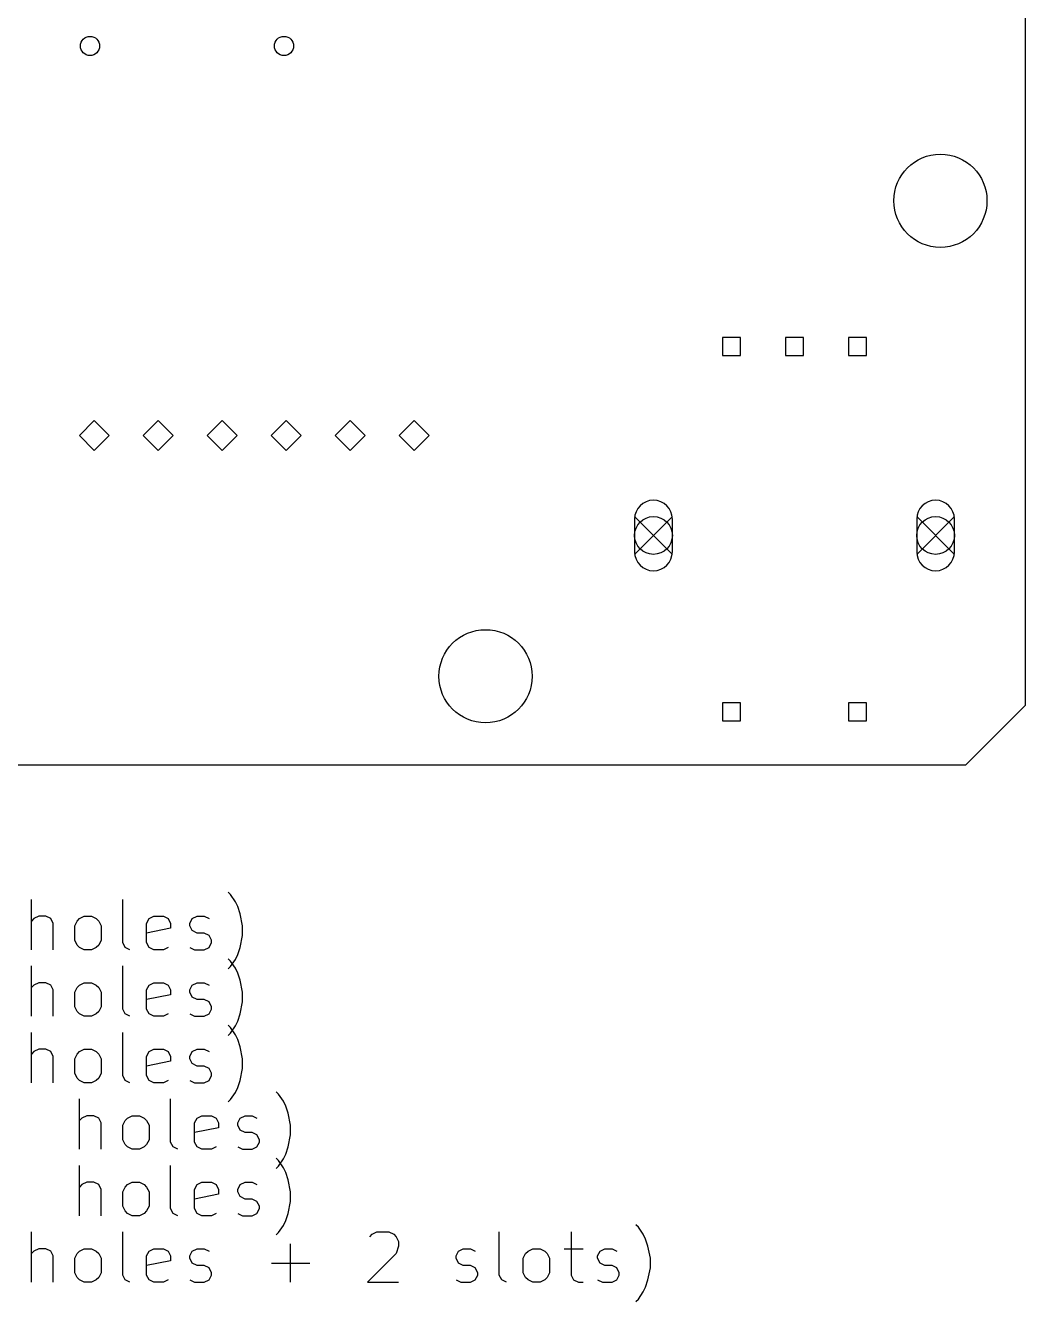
# Model space of a CAD drawing. Extents: x 139 to 220, y -162 to -61.
# Drawn here: x 180 to 219.7, y -162 to -111.3 of the extents above; entities that cross this region are included whole.
import ezdxf

# ---------------------------------------------------------------- set-up
doc = ezdxf.new("R2010")
doc.units = 0
doc.layers.add('BLACK', color=7, linetype='CONTINUOUS')

msp = doc.modelspace()

# ---------------------------------------------------------------- linework, layer by layer
at = {"layer": 'BLACK', "linetype": 'CONTINUOUS'}
for p, q in [((219.685515, -138.294574), (219.685515, -74.814574)), ((208.369057, -123.701043), (207.661943, -123.701043)), ((207.661943, -123.701043), (207.661943, -124.408157)), ((208.369057, -124.408157), (208.369057, -123.701043)), ((210.869057, -123.701043), (210.161943, -123.701043)), ((210.161943, -123.701043), (210.161943, -124.408157)), ((210.869057, -124.408157), (210.869057, -123.701043)), ((213.369057, -123.701043), (212.661943, -123.701043)), ((212.661943, -123.701043), (212.661943, -124.408157)), ((213.369057, -124.408157), (213.369057, -123.701043)), ((207.661943, -124.408157), (208.369057, -124.408157)), ((210.161943, -124.408157), (210.869057, -124.408157)), ((212.661943, -124.408157), (213.369057, -124.408157)), ((182.7155, -126.9896), (182.1205, -127.5846)), ((183.3105, -127.5846), (182.7155, -126.9896)), ((185.2555, -126.9896), (184.6605, -127.5846)), ((185.8505, -127.5846), (185.2555, -126.9896)), ((187.7955, -126.9896), (187.2005, -127.5846)), ((188.3905, -127.5846), (187.7955, -126.9896)), ((190.3355, -126.9896), (189.7405, -127.5846)), ((190.9305, -127.5846), (190.3355, -126.9896)), ((192.8755, -126.9896), (192.2805, -127.5846)), ((193.4705, -127.5846), (192.8755, -126.9896)), ((195.4155, -126.9896), (194.8205, -127.5846)), ((196.0105, -127.5846), (195.4155, -126.9896)), ((182.1205, -127.5846), (182.7155, -128.1796)), ((182.7155, -128.1796), (183.3105, -127.5846)), ((184.6605, -127.5846), (185.2555, -128.1796)), ((185.2555, -128.1796), (185.8505, -127.5846)), ((187.2005, -127.5846), (187.7955, -128.1796)), ((187.7955, -128.1796), (188.3905, -127.5846)), ((189.7405, -127.5846), (190.3355, -128.1796)), ((190.3355, -128.1796), (190.9305, -127.5846)), ((192.2805, -127.5846), (192.8755, -128.1796)), ((192.8755, -128.1796), (193.4705, -127.5846)), ((194.8205, -127.5846), (195.4155, -128.1796)), ((195.4155, -128.1796), (196.0105, -127.5846)), ((204.1655, -130.8046), (205.6655, -132.3046)), ((205.6655, -130.8046), (204.1655, -132.3046)), ((204.1655, -130.9046), (204.1655, -132.2046)), ((205.6655, -132.2046), (205.6655, -130.9046)), ((215.3655, -130.8046), (216.8655, -132.3046)), ((216.8655, -130.8046), (215.3655, -132.3046)), ((215.3655, -130.9046), (215.3655, -132.2046)), ((216.8655, -132.2046), (216.8655, -130.9046)), ((208.369057, -138.201043), (207.661943, -138.201043)), ((207.661943, -138.201043), (207.661943, -138.908157)), ((208.369057, -138.908157), (208.369057, -138.201043)), ((213.369057, -138.201043), (212.661943, -138.201043)), ((212.661943, -138.201043), (212.661943, -138.908157)), ((213.369057, -138.908157), (213.369057, -138.201043)), ((217.315515, -140.664574), (219.685515, -138.294574)), ((207.661943, -138.908157), (208.369057, -138.908157)), ((212.661943, -138.908157), (213.369057, -138.908157)), ((153.985515, -140.664574), (205.835515, -140.664574)), ((205.835515, -140.664574), (217.315515, -140.664574)), ((188.126383, -145.813935), (188.031145, -145.718697)), ((188.316859, -146.09965), (188.126383, -145.813935)), ((180.22162, -148.004412), (180.22162, -146.004412)), ((183.840668, -147.718697), (183.840668, -146.004412)), ((188.412097, -146.290126), (188.316859, -146.09965)), ((188.507335, -146.57584), (188.412097, -146.290126)), ((180.316858, -146.766316), (180.22162, -146.861554)), ((180.507334, -146.671078), (180.316858, -146.766316)), ((180.793049, -146.671078), (180.507334, -146.671078)), ((180.983525, -146.766316), (180.793049, -146.671078)), ((181.078763, -146.956793), (180.983525, -146.766316)), ((181.935906, -147.052031), (182.031144, -146.861554)), ((182.031144, -146.861554), (182.126382, -146.766316)), ((182.126382, -146.766316), (182.316858, -146.671078)), ((182.316858, -146.671078), (182.602573, -146.671078)), ((182.602573, -146.671078), (182.793049, -146.766316)), ((182.793049, -146.766316), (182.888287, -146.861554)), ((182.888287, -146.861554), (182.983525, -147.052031)), ((184.793049, -146.956793), (184.888287, -146.766316)), ((184.888287, -146.766316), (185.078763, -146.671078)), ((185.078763, -146.671078), (185.459716, -146.671078)), ((185.459716, -146.671078), (185.650192, -146.766316)), ((185.650192, -146.766316), (185.74543, -146.956793)), ((186.507335, -146.956793), (186.602573, -146.766316)), ((186.602573, -146.766316), (186.793049, -146.671078)), ((186.793049, -146.671078), (187.078763, -146.671078)), ((187.078763, -146.671078), (187.26924, -146.766316)), ((188.602573, -147.052031), (188.507335, -146.57584)), ((181.078763, -148.004412), (181.078763, -146.956793)), ((181.935906, -147.623459), (181.935906, -147.052031)), ((182.983525, -147.052031), (182.983525, -147.623459)), ((184.793049, -147.718697), (184.793049, -146.956793)), ((185.74543, -147.147269), (184.793049, -147.337745)), ((185.74543, -146.956793), (185.74543, -147.147269)), ((186.507335, -147.052031), (186.507335, -146.956793)), ((186.602573, -147.242507), (186.507335, -147.052031)), ((186.793049, -147.337745), (186.602573, -147.242507)), ((187.078763, -147.337745), (186.793049, -147.337745)), ((187.26924, -147.432983), (187.078763, -147.337745)), ((188.602573, -147.432983), (188.602573, -147.052031)), ((182.031144, -147.813935), (181.935906, -147.623459)), ((182.126382, -147.909174), (182.031144, -147.813935)), ((182.316858, -148.004412), (182.126382, -147.909174)), ((182.793049, -147.909174), (182.602573, -148.004412)), ((182.888287, -147.813935), (182.793049, -147.909174)), ((182.983525, -147.623459), (182.888287, -147.813935)), ((183.935906, -147.909174), (183.840668, -147.718697)), ((184.126382, -148.004412), (183.935906, -147.909174)), ((184.888287, -147.909174), (184.793049, -147.718697)), ((185.078763, -148.004412), (184.888287, -147.909174)), ((185.650192, -147.909174), (185.459716, -148.004412)), ((186.507335, -147.909174), (186.697811, -148.004412)), ((187.078763, -148.004412), (187.26924, -147.909174)), ((187.364478, -147.623459), (187.26924, -147.432983)), ((187.26924, -147.909174), (187.364478, -147.718697)), ((187.364478, -147.718697), (187.364478, -147.623459)), ((188.412097, -148.194888), (188.507335, -147.909174)), ((188.507335, -147.909174), (188.602573, -147.432983)), ((182.602573, -148.004412), (182.316858, -148.004412)), ((185.459716, -148.004412), (185.078763, -148.004412)), ((186.697811, -148.004412), (187.078763, -148.004412)), ((188.126383, -148.453935), (188.031145, -148.358697)), ((188.126383, -148.671078), (188.316859, -148.385364)), ((188.316859, -148.385364), (188.412097, -148.194888)), ((180.22162, -150.644412), (180.22162, -148.644412)), ((183.840668, -150.358697), (183.840668, -148.644412)), ((188.031145, -148.766316), (188.126383, -148.671078)), ((188.316859, -148.73965), (188.126383, -148.453935)), ((188.412097, -148.930126), (188.316859, -148.73965)), ((188.507335, -149.21584), (188.412097, -148.930126)), ((180.316858, -149.406316), (180.22162, -149.501554)), ((180.507334, -149.311078), (180.316858, -149.406316)), ((180.793049, -149.311078), (180.507334, -149.311078)), ((180.983525, -149.406316), (180.793049, -149.311078)), ((181.078763, -149.596793), (180.983525, -149.406316)), ((182.031144, -149.501554), (182.126382, -149.406316)), ((182.126382, -149.406316), (182.316858, -149.311078)), ((182.316858, -149.311078), (182.602573, -149.311078)), ((182.602573, -149.311078), (182.793049, -149.406316)), ((182.793049, -149.406316), (182.888287, -149.501554)), ((184.793049, -149.596793), (184.888287, -149.406316)), ((184.888287, -149.406316), (185.078763, -149.311078)), ((185.078763, -149.311078), (185.459716, -149.311078)), ((185.459716, -149.311078), (185.650192, -149.406316)), ((185.650192, -149.406316), (185.74543, -149.596793)), ((186.507335, -149.596793), (186.602573, -149.406316)), ((186.602573, -149.406316), (186.793049, -149.311078)), ((186.793049, -149.311078), (187.078763, -149.311078)), ((187.078763, -149.311078), (187.26924, -149.406316)), ((188.602573, -149.692031), (188.507335, -149.21584)), ((181.078763, -150.644412), (181.078763, -149.596793)), ((181.935906, -149.692031), (182.031144, -149.501554)), ((181.935906, -150.263459), (181.935906, -149.692031)), ((182.888287, -149.501554), (182.983525, -149.692031)), ((182.983525, -149.692031), (182.983525, -150.263459)), ((184.793049, -150.358697), (184.793049, -149.596793)), ((185.74543, -149.787269), (184.793049, -149.977745)), ((185.74543, -149.596793), (185.74543, -149.787269)), ((186.507335, -149.692031), (186.507335, -149.596793)), ((186.602573, -149.882507), (186.507335, -149.692031)), ((186.793049, -149.977745), (186.602573, -149.882507)), ((188.602573, -150.072983), (188.602573, -149.692031)), ((182.031144, -150.453935), (181.935906, -150.263459)), ((182.983525, -150.263459), (182.888287, -150.453935)), ((183.935906, -150.549174), (183.840668, -150.358697)), ((184.888287, -150.549174), (184.793049, -150.358697)), ((187.078763, -149.977745), (186.793049, -149.977745)), ((187.26924, -150.072983), (187.078763, -149.977745)), ((187.364478, -150.263459), (187.26924, -150.072983)), ((187.26924, -150.549174), (187.364478, -150.358697)), ((187.364478, -150.358697), (187.364478, -150.263459)), ((188.507335, -150.549174), (188.602573, -150.072983)), ((182.126382, -150.549174), (182.031144, -150.453935)), ((182.316858, -150.644412), (182.126382, -150.549174)), ((182.602573, -150.644412), (182.316858, -150.644412)), ((182.793049, -150.549174), (182.602573, -150.644412)), ((182.888287, -150.453935), (182.793049, -150.549174)), ((184.126382, -150.644412), (183.935906, -150.549174)), ((185.078763, -150.644412), (184.888287, -150.549174)), ((185.459716, -150.644412), (185.078763, -150.644412)), ((185.650192, -150.549174), (185.459716, -150.644412)), ((186.507335, -150.549174), (186.697811, -150.644412)), ((186.697811, -150.644412), (187.078763, -150.644412)), ((187.078763, -150.644412), (187.26924, -150.549174)), ((188.316859, -151.025364), (188.412097, -150.834888)), ((188.412097, -150.834888), (188.507335, -150.549174)), ((180.22162, -153.284412), (180.22162, -151.284412)), ((183.840668, -152.998697), (183.840668, -151.284412)), ((188.126383, -151.093935), (188.031145, -150.998697)), ((188.031145, -151.406316), (188.126383, -151.311078)), ((188.126383, -151.311078), (188.316859, -151.025364)), ((188.316859, -151.37965), (188.126383, -151.093935)), ((188.412097, -151.570126), (188.316859, -151.37965)), ((180.507334, -151.951078), (180.316858, -152.046316)), ((180.793049, -151.951078), (180.507334, -151.951078)), ((180.983525, -152.046316), (180.793049, -151.951078)), ((182.126382, -152.046316), (182.316858, -151.951078)), ((182.316858, -151.951078), (182.602573, -151.951078)), ((182.602573, -151.951078), (182.793049, -152.046316)), ((184.888287, -152.046316), (185.078763, -151.951078)), ((185.078763, -151.951078), (185.459716, -151.951078)), ((185.459716, -151.951078), (185.650192, -152.046316)), ((186.602573, -152.046316), (186.793049, -151.951078)), ((186.793049, -151.951078), (187.078763, -151.951078)), ((187.078763, -151.951078), (187.26924, -152.046316)), ((188.507335, -151.85584), (188.412097, -151.570126)), ((188.602573, -152.332031), (188.507335, -151.85584)), ((180.316858, -152.046316), (180.22162, -152.141554)), ((181.078763, -152.236793), (180.983525, -152.046316)), ((181.078763, -153.284412), (181.078763, -152.236793)), ((181.935906, -152.332031), (182.031144, -152.141554)), ((181.935906, -152.903459), (181.935906, -152.332031)), ((182.031144, -152.141554), (182.126382, -152.046316)), ((182.793049, -152.046316), (182.888287, -152.141554)), ((182.888287, -152.141554), (182.983525, -152.332031)), ((182.983525, -152.332031), (182.983525, -152.903459)), ((184.793049, -152.236793), (184.888287, -152.046316)), ((184.793049, -152.998697), (184.793049, -152.236793)), ((185.74543, -152.427269), (184.793049, -152.617745)), ((185.650192, -152.046316), (185.74543, -152.236793)), ((185.74543, -152.236793), (185.74543, -152.427269)), ((186.507335, -152.236793), (186.602573, -152.046316)), ((186.507335, -152.332031), (186.507335, -152.236793)), ((186.602573, -152.522507), (186.507335, -152.332031)), ((188.602573, -152.712983), (188.602573, -152.332031)), ((182.031144, -153.093935), (181.935906, -152.903459)), ((182.983525, -152.903459), (182.888287, -153.093935)), ((186.793049, -152.617745), (186.602573, -152.522507)), ((187.078763, -152.617745), (186.793049, -152.617745)), ((187.26924, -152.712983), (187.078763, -152.617745)), ((187.364478, -152.903459), (187.26924, -152.712983)), ((187.364478, -152.998697), (187.364478, -152.903459)), ((188.507335, -153.189174), (188.602573, -152.712983)), ((182.126382, -153.189174), (182.031144, -153.093935)), ((182.316858, -153.284412), (182.126382, -153.189174)), ((182.602573, -153.284412), (182.316858, -153.284412)), ((182.793049, -153.189174), (182.602573, -153.284412)), ((182.888287, -153.093935), (182.793049, -153.189174)), ((183.935906, -153.189174), (183.840668, -152.998697)), ((184.126382, -153.284412), (183.935906, -153.189174)), ((184.888287, -153.189174), (184.793049, -152.998697)), ((185.078763, -153.284412), (184.888287, -153.189174)), ((185.459716, -153.284412), (185.078763, -153.284412)), ((185.650192, -153.189174), (185.459716, -153.284412)), ((186.507335, -153.189174), (186.697811, -153.284412)), ((186.697811, -153.284412), (187.078763, -153.284412)), ((187.078763, -153.284412), (187.26924, -153.189174)), ((187.26924, -153.189174), (187.364478, -152.998697)), ((188.316859, -153.665364), (188.412097, -153.474888)), ((188.412097, -153.474888), (188.507335, -153.189174)), ((182.126382, -155.924412), (182.126382, -153.924412)), ((185.74543, -155.638697), (185.74543, -153.924412)), ((188.031145, -154.046316), (188.126383, -153.951078)), ((188.126383, -153.951078), (188.316859, -153.665364)), ((190.031145, -153.733935), (189.935907, -153.638697)), ((190.221621, -154.01965), (190.031145, -153.733935)), ((190.316859, -154.210126), (190.221621, -154.01965)), ((190.412097, -154.49584), (190.316859, -154.210126)), ((190.507335, -154.972031), (190.412097, -154.49584)), ((182.22162, -154.686316), (182.126382, -154.781554)), ((182.412096, -154.591078), (182.22162, -154.686316)), ((182.697811, -154.591078), (182.412096, -154.591078)), ((182.888287, -154.686316), (182.697811, -154.591078)), ((182.983525, -154.876793), (182.888287, -154.686316)), ((182.983525, -155.924412), (182.983525, -154.876793)), ((183.840668, -154.972031), (183.935906, -154.781554)), ((183.840668, -155.543459), (183.840668, -154.972031)), ((183.935906, -154.781554), (184.031144, -154.686316)), ((184.031144, -154.686316), (184.22162, -154.591078)), ((184.22162, -154.591078), (184.507335, -154.591078)), ((184.507335, -154.591078), (184.697811, -154.686316)), ((184.697811, -154.686316), (184.793049, -154.781554)), ((184.793049, -154.781554), (184.888287, -154.972031)), ((184.888287, -154.972031), (184.888287, -155.543459)), ((186.697811, -154.876793), (186.793049, -154.686316)), ((186.697811, -155.638697), (186.697811, -154.876793)), ((186.793049, -154.686316), (186.983525, -154.591078)), ((186.983525, -154.591078), (187.364478, -154.591078)), ((187.364478, -154.591078), (187.554954, -154.686316)), ((187.554954, -154.686316), (187.650192, -154.876793)), ((187.650192, -154.876793), (187.650192, -155.067269)), ((188.412097, -154.876793), (188.507335, -154.686316)), ((188.412097, -154.972031), (188.412097, -154.876793)), ((188.507335, -155.162507), (188.412097, -154.972031)), ((188.507335, -154.686316), (188.697811, -154.591078)), ((188.697811, -154.591078), (188.983525, -154.591078)), ((188.983525, -154.591078), (189.174002, -154.686316)), ((190.507335, -155.352983), (190.507335, -154.972031)), ((187.650192, -155.067269), (186.697811, -155.257745)), ((188.697811, -155.257745), (188.507335, -155.162507)), ((188.983525, -155.257745), (188.697811, -155.257745)), ((189.174002, -155.352983), (188.983525, -155.257745)), ((189.26924, -155.543459), (189.174002, -155.352983)), ((190.412097, -155.829174), (190.507335, -155.352983)), ((183.935906, -155.733935), (183.840668, -155.543459)), ((184.031144, -155.829174), (183.935906, -155.733935)), ((184.22162, -155.924412), (184.031144, -155.829174)), ((184.507335, -155.924412), (184.22162, -155.924412)), ((184.697811, -155.829174), (184.507335, -155.924412)), ((184.793049, -155.733935), (184.697811, -155.829174)), ((184.888287, -155.543459), (184.793049, -155.733935)), ((185.840668, -155.829174), (185.74543, -155.638697)), ((186.031144, -155.924412), (185.840668, -155.829174)), ((186.793049, -155.829174), (186.697811, -155.638697)), ((186.983525, -155.924412), (186.793049, -155.829174)), ((187.364478, -155.924412), (186.983525, -155.924412)), ((187.554954, -155.829174), (187.364478, -155.924412)), ((188.412097, -155.829174), (188.602573, -155.924412)), ((188.602573, -155.924412), (188.983525, -155.924412)), ((188.983525, -155.924412), (189.174002, -155.829174)), ((189.174002, -155.829174), (189.26924, -155.638697)), ((189.26924, -155.638697), (189.26924, -155.543459)), ((190.316859, -156.114888), (190.412097, -155.829174)), ((190.031145, -156.373935), (189.935907, -156.278697)), ((190.031145, -156.591078), (190.221621, -156.305364)), ((190.221621, -156.65965), (190.031145, -156.373935)), ((190.221621, -156.305364), (190.316859, -156.114888)), ((182.126382, -158.564412), (182.126382, -156.564412)), ((185.74543, -158.278697), (185.74543, -156.564412)), ((189.935907, -156.686316), (190.031145, -156.591078)), ((190.316859, -156.850126), (190.221621, -156.65965)), ((190.412097, -157.13584), (190.316859, -156.850126)), ((182.22162, -157.326316), (182.126382, -157.421554)), ((182.412096, -157.231078), (182.22162, -157.326316)), ((182.697811, -157.231078), (182.412096, -157.231078)), ((182.888287, -157.326316), (182.697811, -157.231078)), ((182.983525, -157.516793), (182.888287, -157.326316)), ((182.983525, -158.564412), (182.983525, -157.516793)), ((183.840668, -157.612031), (183.935906, -157.421554)), ((183.935906, -157.421554), (184.031144, -157.326316)), ((184.031144, -157.326316), (184.22162, -157.231078)), ((184.22162, -157.231078), (184.507335, -157.231078)), ((184.507335, -157.231078), (184.697811, -157.326316)), ((184.697811, -157.326316), (184.793049, -157.421554)), ((184.793049, -157.421554), (184.888287, -157.612031)), ((186.697811, -157.516793), (186.793049, -157.326316)), ((186.697811, -158.278697), (186.697811, -157.516793)), ((186.793049, -157.326316), (186.983525, -157.231078)), ((186.983525, -157.231078), (187.364478, -157.231078)), ((187.364478, -157.231078), (187.554954, -157.326316)), ((187.554954, -157.326316), (187.650192, -157.516793)), ((187.650192, -157.516793), (187.650192, -157.707269)), ((188.412097, -157.516793), (188.507335, -157.326316)), ((188.412097, -157.612031), (188.412097, -157.516793)), ((188.507335, -157.326316), (188.697811, -157.231078)), ((188.697811, -157.231078), (188.983525, -157.231078)), ((188.983525, -157.231078), (189.174002, -157.326316)), ((190.507335, -157.612031), (190.412097, -157.13584)), ((183.840668, -158.183459), (183.840668, -157.612031)), ((184.888287, -157.612031), (184.888287, -158.183459)), ((187.650192, -157.707269), (186.697811, -157.897745)), ((188.507335, -157.802507), (188.412097, -157.612031)), ((188.697811, -157.897745), (188.507335, -157.802507)), ((188.983525, -157.897745), (188.697811, -157.897745)), ((189.174002, -157.992983), (188.983525, -157.897745)), ((189.26924, -158.183459), (189.174002, -157.992983)), ((190.412097, -158.469174), (190.507335, -157.992983)), ((190.507335, -157.992983), (190.507335, -157.612031)), ((183.935906, -158.373935), (183.840668, -158.183459)), ((184.031144, -158.469174), (183.935906, -158.373935)), ((184.22162, -158.564412), (184.031144, -158.469174)), ((184.697811, -158.469174), (184.507335, -158.564412)), ((184.793049, -158.373935), (184.697811, -158.469174)), ((184.888287, -158.183459), (184.793049, -158.373935)), ((185.840668, -158.469174), (185.74543, -158.278697)), ((186.031144, -158.564412), (185.840668, -158.469174)), ((186.793049, -158.469174), (186.697811, -158.278697)), ((186.983525, -158.564412), (186.793049, -158.469174)), ((187.554954, -158.469174), (187.364478, -158.564412)), ((188.412097, -158.469174), (188.602573, -158.564412)), ((188.983525, -158.564412), (189.174002, -158.469174)), ((189.174002, -158.469174), (189.26924, -158.278697)), ((189.26924, -158.278697), (189.26924, -158.183459)), ((190.316859, -158.754888), (190.412097, -158.469174)), ((184.507335, -158.564412), (184.22162, -158.564412)), ((187.364478, -158.564412), (186.983525, -158.564412)), ((188.602573, -158.564412), (188.983525, -158.564412)), ((190.031145, -159.231078), (190.221621, -158.945364)), ((190.221621, -158.945364), (190.316859, -158.754888)), ((204.316861, -159.013935), (204.221623, -158.918697)), ((204.507337, -159.29965), (204.316861, -159.013935)), ((180.22162, -161.204412), (180.22162, -159.204412)), ((183.840668, -160.918697), (183.840668, -159.204412)), ((189.935907, -159.326316), (190.031145, -159.231078)), ((193.650193, -159.394888), (193.745431, -159.29965)), ((193.745431, -159.29965), (193.935907, -159.204412)), ((193.935907, -159.204412), (194.412098, -159.204412)), ((194.412098, -159.204412), (194.602574, -159.29965)), ((194.602574, -159.29965), (194.697812, -159.394888)), ((194.697812, -159.394888), (194.79305, -159.585364)), ((198.793051, -160.918697), (198.793051, -159.204412)), ((201.650194, -159.204412), (201.650194, -160.918697)), ((204.602575, -159.490126), (204.507337, -159.29965)), ((204.697813, -159.77584), (204.602575, -159.490126)), ((180.316858, -159.966316), (180.22162, -160.061554)), ((180.507334, -159.871078), (180.316858, -159.966316)), ((180.793049, -159.871078), (180.507334, -159.871078)), ((180.983525, -159.966316), (180.793049, -159.871078)), ((181.078763, -160.156793), (180.983525, -159.966316)), ((181.935906, -160.252031), (182.031144, -160.061554)), ((182.031144, -160.061554), (182.126382, -159.966316)), ((182.126382, -159.966316), (182.316858, -159.871078)), ((182.316858, -159.871078), (182.602573, -159.871078)), ((182.602573, -159.871078), (182.793049, -159.966316)), ((182.793049, -159.966316), (182.888287, -160.061554)), ((182.888287, -160.061554), (182.983525, -160.252031)), ((184.793049, -160.156793), (184.888287, -159.966316)), ((184.888287, -159.966316), (185.078763, -159.871078)), ((185.078763, -159.871078), (185.459716, -159.871078)), ((185.459716, -159.871078), (185.650192, -159.966316)), ((185.650192, -159.966316), (185.74543, -160.156793)), ((186.507335, -160.156793), (186.602573, -159.966316)), ((186.602573, -159.966316), (186.793049, -159.871078)), ((186.793049, -159.871078), (187.078763, -159.871078)), ((187.078763, -159.871078), (187.26924, -159.966316)), ((190.507336, -161.204412), (190.507336, -159.680602)), ((194.697812, -160.061554), (193.554955, -161.204412)), ((194.79305, -159.77584), (194.697812, -160.061554)), ((194.79305, -159.585364), (194.79305, -159.77584)), ((197.078765, -160.156793), (197.174003, -159.966316)), ((197.174003, -159.966316), (197.364479, -159.871078)), ((197.364479, -159.871078), (197.650193, -159.871078)), ((197.650193, -159.871078), (197.84067, -159.966316)), ((199.745432, -160.252031), (199.84067, -160.061554)), ((199.84067, -160.061554), (199.935908, -159.966316)), ((199.935908, -159.966316), (200.126384, -159.871078)), ((200.126384, -159.871078), (200.412099, -159.871078)), ((200.412099, -159.871078), (200.602575, -159.966316)), ((200.602575, -159.966316), (200.697813, -160.061554)), ((200.697813, -160.061554), (200.793051, -160.252031)), ((201.36448, -159.871078), (202.126384, -159.871078)), ((202.697813, -160.156793), (202.793051, -159.966316)), ((202.793051, -159.966316), (202.983527, -159.871078)), ((202.983527, -159.871078), (203.269241, -159.871078)), ((203.269241, -159.871078), (203.459718, -159.966316)), ((204.793051, -160.252031), (204.697813, -159.77584)), ((181.078763, -161.204412), (181.078763, -160.156793)), ((181.935906, -160.823459), (181.935906, -160.252031)), ((182.983525, -160.252031), (182.983525, -160.823459)), ((184.793049, -160.918697), (184.793049, -160.156793)), ((185.74543, -160.347269), (184.793049, -160.537745)), ((185.74543, -160.156793), (185.74543, -160.347269)), ((186.507335, -160.252031), (186.507335, -160.156793)), ((186.602573, -160.442507), (186.507335, -160.252031)), ((186.793049, -160.537745), (186.602573, -160.442507)), ((187.078763, -160.537745), (186.793049, -160.537745)), ((187.26924, -160.632983), (187.078763, -160.537745)), ((189.745431, -160.442507), (191.269241, -160.442507)), ((197.078765, -160.252031), (197.078765, -160.156793)), ((197.174003, -160.442507), (197.078765, -160.252031)), ((197.364479, -160.537745), (197.174003, -160.442507)), ((197.650193, -160.537745), (197.364479, -160.537745)), ((197.84067, -160.632983), (197.650193, -160.537745)), ((199.745432, -160.823459), (199.745432, -160.252031)), ((200.793051, -160.252031), (200.793051, -160.823459)), ((202.697813, -160.252031), (202.697813, -160.156793)), ((202.793051, -160.442507), (202.697813, -160.252031)), ((202.983527, -160.537745), (202.793051, -160.442507)), ((203.269241, -160.537745), (202.983527, -160.537745)), ((203.459718, -160.632983), (203.269241, -160.537745)), ((204.793051, -160.632983), (204.793051, -160.252031)), ((182.031144, -161.013935), (181.935906, -160.823459)), ((182.126382, -161.109174), (182.031144, -161.013935)), ((182.888287, -161.013935), (182.793049, -161.109174)), ((182.983525, -160.823459), (182.888287, -161.013935)), ((183.935906, -161.109174), (183.840668, -160.918697)), ((184.888287, -161.109174), (184.793049, -160.918697)), ((187.364478, -160.823459), (187.26924, -160.632983)), ((187.26924, -161.109174), (187.364478, -160.918697)), ((187.364478, -160.918697), (187.364478, -160.823459)), ((197.935908, -160.823459), (197.84067, -160.632983)), ((197.84067, -161.109174), (197.935908, -160.918697)), ((197.935908, -160.918697), (197.935908, -160.823459)), ((198.888289, -161.109174), (198.793051, -160.918697)), ((199.84067, -161.013935), (199.745432, -160.823459)), ((199.935908, -161.109174), (199.84067, -161.013935)), ((200.697813, -161.013935), (200.602575, -161.109174)), ((200.793051, -160.823459), (200.697813, -161.013935)), ((201.650194, -160.918697), (201.745432, -161.109174)), ((203.554956, -160.823459), (203.459718, -160.632983)), ((203.459718, -161.109174), (203.554956, -160.918697)), ((203.554956, -160.918697), (203.554956, -160.823459)), ((204.697813, -161.109174), (204.793051, -160.632983)), ((182.316858, -161.204412), (182.126382, -161.109174)), ((182.602573, -161.204412), (182.316858, -161.204412)), ((182.793049, -161.109174), (182.602573, -161.204412)), ((184.126382, -161.204412), (183.935906, -161.109174)), ((185.078763, -161.204412), (184.888287, -161.109174)), ((185.459716, -161.204412), (185.078763, -161.204412)), ((185.650192, -161.109174), (185.459716, -161.204412)), ((186.507335, -161.109174), (186.697811, -161.204412)), ((186.697811, -161.204412), (187.078763, -161.204412)), ((187.078763, -161.204412), (187.26924, -161.109174)), ((193.554955, -161.204412), (194.79305, -161.204412)), ((197.078765, -161.109174), (197.269241, -161.204412)), ((197.269241, -161.204412), (197.650193, -161.204412)), ((197.650193, -161.204412), (197.84067, -161.109174)), ((199.078765, -161.204412), (198.888289, -161.109174)), ((200.126384, -161.204412), (199.935908, -161.109174)), ((200.412099, -161.204412), (200.126384, -161.204412)), ((200.602575, -161.109174), (200.412099, -161.204412)), ((201.745432, -161.109174), (201.935908, -161.204412)), ((201.935908, -161.204412), (202.126384, -161.204412)), ((202.697813, -161.109174), (202.888289, -161.204412)), ((202.888289, -161.204412), (203.269241, -161.204412)), ((203.269241, -161.204412), (203.459718, -161.109174)), ((204.316861, -161.871078), (204.507337, -161.585364)), ((204.507337, -161.585364), (204.602575, -161.394888)), ((204.602575, -161.394888), (204.697813, -161.109174)), ((204.221623, -161.966316), (204.316861, -161.871078))]:
    msp.add_line(p, q, dxfattribs=at)
at = {"layer": 'BLACK'}
for centre, radius in [((182.5451, -112.1196), 0.381), ((190.2451, -112.1196), 0.381), ((216.307037, -118.266096), 1.85), ((204.9155, -131.5546), 0.75), ((216.1155, -131.5546), 0.75), ((198.248559, -137.144574), 1.85)]:
    msp.add_circle(centre, radius, dxfattribs=at)
for centre, start, end in [((204.9155, -130.9046), 360, 540), ((216.1155, -130.9046), 360, 540), ((204.9155, -132.2046), 540, 720), ((216.1155, -132.2046), 540, 720)]:
    msp.add_arc(centre, 0.75, start, end, dxfattribs=at)

doc.saveas('drawing.dxf')
